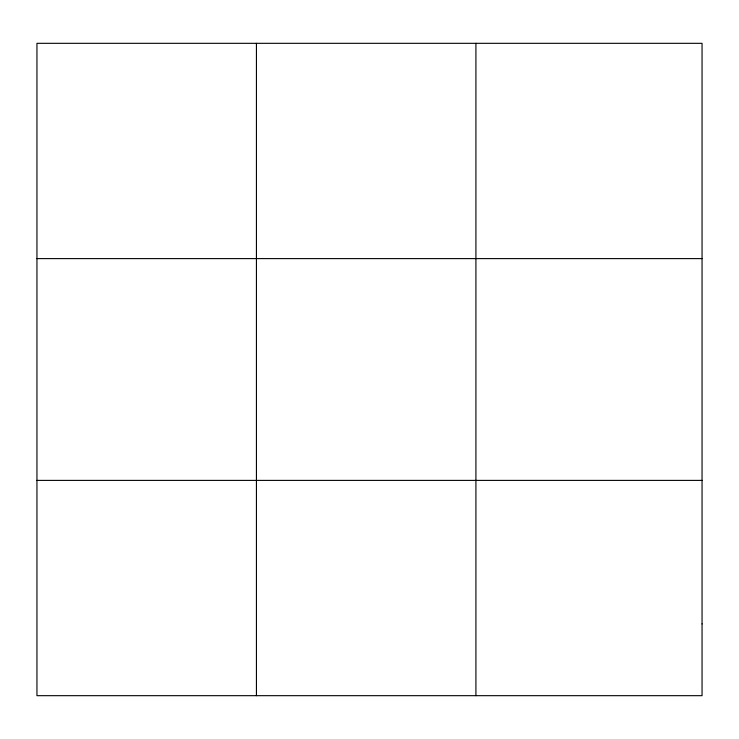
<?xml version="1.0" encoding="UTF-8"?>
<svg xmlns="http://www.w3.org/2000/svg" width="739" height="739" viewBox="0 0 739 739"><rect width="100%" height="100%" fill="white"/><g stroke="black" fill="none" stroke-linecap="round" stroke-linejoin="round"><path stroke-width="1.11" d="M256.433 43.324L256.433 695.676M475.916 43.324L475.916 695.676M36.95 258.604L702.05 258.604M36.95 480.396L702.05 480.396M702.05 623.91L702.05 695.676L36.95 695.676L36.95 43.324L702.05 43.324L702.05 623.91"/></g></svg>
